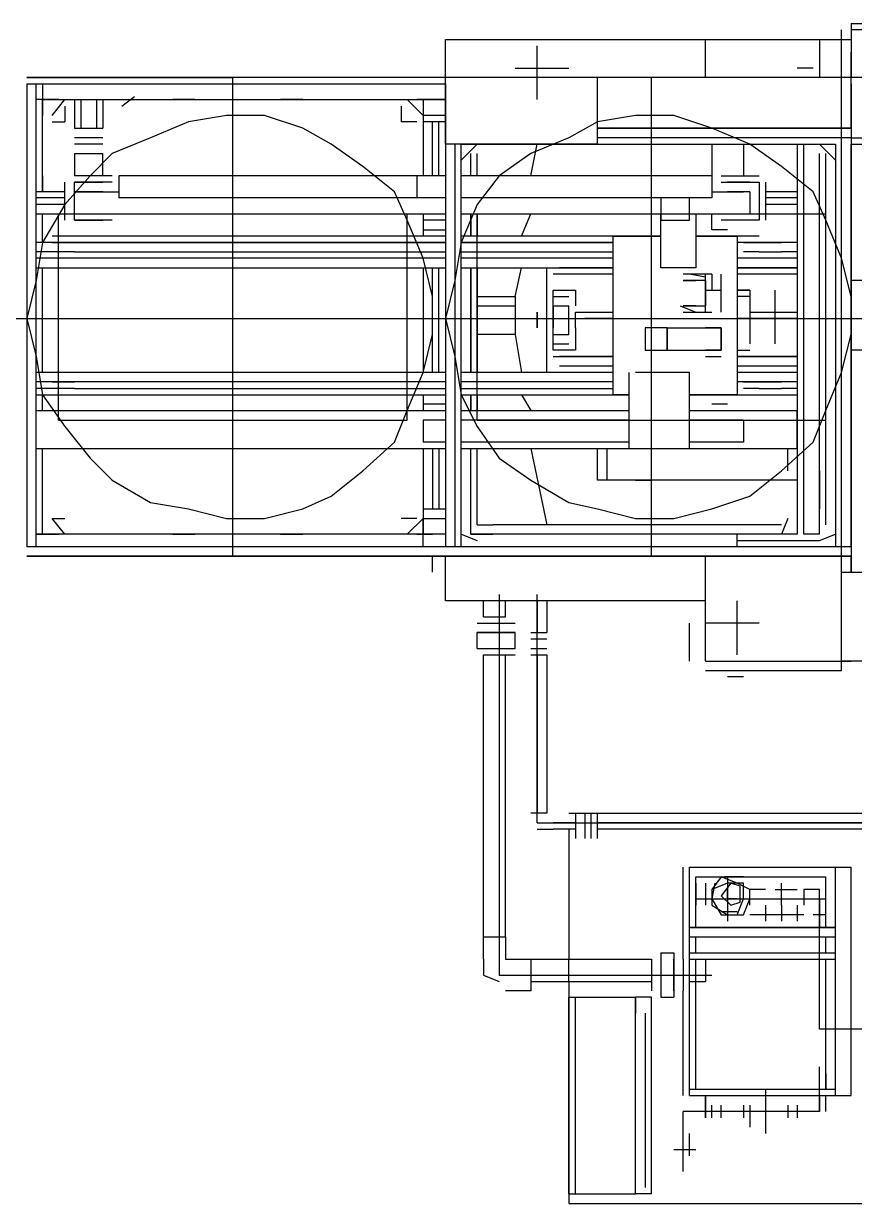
# Model space of a CAD drawing. Header units: millimetres. Extents: x 5 to 415, y 48 to 251.
# Drawn here: x 251.72 to 256.35, y 150.58 to 157.15 of the extents above; entities that cross this region are included whole.
import ezdxf

# ---------------------------------------------------------------- set-up
doc = ezdxf.new("R2010")
doc.units = ezdxf.units.MM
doc.layers.add('P', color=7, linetype='Continuous')

msp = doc.modelspace()

# ---------------------------------------------------------------- linework, layer by layer
at = {"layer": 'P'}
for points in [[(256.275, 153.547), (256.275, 157.11)], [(256.328, 157.145), (257.387, 157.145)], [(256.328, 157.145), (256.328, 156.845)], [(257.387, 157.11), (256.328, 157.11)], [(256.328, 157.11), (256.328, 156.845)], [(254.071, 157.057), (255.517, 157.057)], [(254.071, 156.845), (254.071, 157.057)], [(255.517, 157.057), (256.328, 157.057)], [(255.517, 156.845), (255.517, 157.057)], [(256.152, 157.057), (256.328, 157.057)], [(256.152, 157.057), (256.328, 157.057)], [(256.152, 157.057), (256.152, 156.845)], [(256.152, 157.057), (256.152, 156.845)], [(254.582, 156.722), (254.582, 157.021)], [(256.328, 156.845), (256.328, 156.986)], [(254.459, 156.898), (254.758, 156.898)], [(256.117, 156.898), (256.028, 156.898)], [(251.742, 156.845), (252.889, 156.845)], [(254.071, 156.845), (251.742, 156.845)], [(254.071, 156.845), (252.889, 156.845)], [(252.889, 154.182), (252.889, 156.845)], [(254.917, 156.845), (254.071, 156.845)], [(254.071, 156.475), (254.071, 156.845)], [(254.917, 156.475), (254.917, 156.845)], [(256.328, 156.845), (254.917, 156.845)], [(256.328, 156.845), (254.917, 156.845)], [(254.917, 156.563), (254.917, 156.845)], [(255.217, 154.182), (255.217, 156.845)], [(257.387, 156.845), (256.328, 156.845)], [(257.387, 156.845), (256.328, 156.845)], [(256.328, 156.563), (256.328, 156.845)], [(251.742, 156.81), (251.742, 154.234)], [(251.742, 156.81), (251.742, 154.234)], [(251.742, 156.81), (254.071, 156.81)], [(251.742, 156.81), (254.071, 156.81)], [(251.795, 154.234), (251.795, 156.81)], [(251.795, 156.81), (254.071, 156.81)], [(251.83, 156.81), (251.83, 156.722)], [(254.071, 156.81), (254.071, 154.234)], [(256.328, 156.722), (256.328, 156.81)], [(256.328, 156.81), (256.328, 156.51)], [(251.919, 156.722), (251.795, 156.722)], [(251.83, 156.722), (254.071, 156.722)], [(251.83, 156.21), (251.83, 156.722)], [(251.83, 156.722), (251.83, 156.633)], [(251.883, 156.633), (251.954, 156.722)], [(252.007, 156.722), (252.007, 156.563)], [(252.042, 156.722), (252.042, 156.563)], [(252.13, 156.722), (252.13, 156.563)], [(252.166, 156.722), (252.166, 156.563)], [(252.271, 156.686), (252.342, 156.739)], [(252.677, 156.722), (252.554, 156.722)], [(252.677, 156.722), (252.765, 156.722)], [(253.277, 156.722), (253.153, 156.722)], [(253.947, 156.633), (253.859, 156.722)], [(254, 156.722), (253.912, 156.722)], [(253.947, 156.722), (253.947, 156.298)], [(253.947, 156.722), (253.947, 156.633)], [(254.071, 156.722), (254, 156.722)], [(254.071, 156.722), (254.071, 156.633)], [(256.328, 156.598), (256.328, 156.722)], [(251.954, 156.686), (251.954, 156.598)], [(253.824, 156.686), (253.824, 156.598)], [(251.83, 156.298), (251.83, 156.598)], [(251.83, 156.298), (251.83, 156.598)], [(251.883, 156.598), (251.954, 156.598)], [(252.642, 156.598), (252.43, 156.51)], [(252.853, 156.633), (252.642, 156.598)], [(253.065, 156.633), (252.853, 156.633)], [(253.277, 156.563), (253.065, 156.633)], [(253.912, 156.598), (253.824, 156.598)], [(254.071, 156.633), (253.947, 156.633)], [(254.071, 156.598), (253.947, 156.598)], [(254, 156.298), (254, 156.598)], [(254, 156.298), (254, 156.598)], [(254.035, 156.298), (254.035, 156.598)], [(254.035, 156.298), (254.035, 156.598)], [(254.917, 156.598), (254.758, 156.51)], [(255.129, 156.633), (254.917, 156.598)], [(255.341, 156.633), (255.129, 156.633)], [(255.552, 156.563), (255.341, 156.633)], [(252.007, 156.563), (252.166, 156.563)], [(252.166, 156.51), (252.007, 156.51)], [(252.166, 156.51), (252.007, 156.51)], [(252.43, 156.51), (252.218, 156.422)], [(253.436, 156.475), (253.277, 156.563)], [(254.758, 156.51), (254.547, 156.422)], [(256.328, 156.563), (254.917, 156.563)], [(254.917, 156.563), (256.328, 156.563)], [(256.328, 156.51), (254.917, 156.51)], [(256.328, 156.51), (254.917, 156.51)], [(255.764, 156.475), (255.552, 156.563)], [(256.328, 156.563), (256.328, 156.475)], [(256.328, 156.563), (256.328, 156.475)], [(256.328, 156.51), (257.387, 156.51)], [(252.166, 156.475), (252.007, 156.475)], [(253.612, 156.351), (253.436, 156.475)], [(254.917, 156.475), (254.071, 156.475)], [(254.123, 156.475), (254.123, 154.234)], [(254.123, 156.475), (254.123, 154.234)], [(254.159, 154.234), (254.159, 156.475)], [(254.247, 156.475), (254.159, 156.386)], [(254.159, 156.475), (256.24, 156.475)], [(254.547, 156.298), (254.582, 156.475)], [(254.882, 156.475), (256.117, 156.475)], [(255.552, 156.475), (255.552, 156.298)], [(255.729, 156.475), (255.729, 156.298)], [(255.94, 156.351), (255.764, 156.475)], [(256.028, 156.475), (256.028, 154.305)], [(256.064, 154.305), (256.064, 156.475)], [(256.064, 154.305), (256.064, 156.475)], [(256.064, 154.305), (256.064, 156.475)], [(256.152, 156.475), (256.24, 156.386)], [(256.24, 156.475), (256.24, 154.234)], [(256.275, 154.234), (256.275, 156.475)], [(256.275, 154.234), (256.275, 156.475)], [(256.328, 154.234), (256.328, 156.475)], [(256.328, 156.475), (257.387, 156.475)], [(256.328, 156.475), (256.328, 155.716)], [(252.007, 156.422), (252.166, 156.422)], [(252.007, 156.422), (252.007, 156.298)], [(252.218, 156.422), (252.095, 156.298)], [(252.166, 156.298), (252.166, 156.422)], [(254.159, 156.298), (254.159, 156.386)], [(254.212, 156.298), (254.212, 156.422)], [(254.212, 156.298), (254.212, 156.422)], [(254.247, 156.298), (254.247, 156.422)], [(254.547, 156.422), (254.37, 156.298)], [(256.152, 154.305), (256.152, 156.422)], [(256.187, 156.175), (256.187, 156.422)], [(256.187, 155.504), (256.187, 156.422)], [(256.187, 156.21), (256.187, 156.386)], [(256.187, 155.504), (256.187, 156.386)], [(253.788, 156.21), (253.612, 156.351)], [(256.117, 156.21), (255.94, 156.351)], [(251.83, 156.298), (251.83, 156.21)], [(252.095, 156.298), (251.954, 156.139)], [(251.954, 156.051), (251.954, 156.263)], [(252.218, 156.298), (252.007, 156.298)], [(252.007, 156.263), (252.095, 156.263)], [(252.007, 156.051), (252.007, 156.263)], [(252.218, 156.263), (252.007, 156.263)], [(252.13, 156.263), (252.042, 156.263)], [(252.095, 156.263), (252.166, 156.263)], [(253.912, 156.298), (252.254, 156.298)], [(252.254, 156.298), (252.254, 156.175)], [(253.912, 156.298), (253.912, 156.175)], [(254.071, 156.298), (253.912, 156.298)], [(253.912, 156.298), (253.912, 156.175)], [(255.552, 156.298), (254.159, 156.298)], [(254.37, 156.298), (254.247, 156.139)], [(255.552, 156.298), (255.552, 156.175)], [(255.605, 156.298), (255.817, 156.298)], [(255.605, 156.263), (255.817, 156.263)], [(255.764, 156.263), (255.64, 156.263)], [(255.817, 156.263), (255.817, 156.051)], [(255.852, 156.263), (255.852, 156.051)], [(256.152, 156.175), (256.152, 156.298)], [(251.954, 156.21), (251.795, 156.21)], [(251.954, 156.21), (251.795, 156.21)], [(252.007, 156.087), (252.007, 156.21)], [(252.166, 156.21), (252.007, 156.21)], [(252.166, 156.21), (252.007, 156.21)], [(252.007, 156.21), (252.095, 156.21)], [(252.042, 156.21), (252.166, 156.21)], [(252.095, 156.21), (252.254, 156.21)], [(253.859, 156.051), (253.788, 156.21)], [(255.552, 156.21), (255.729, 156.21)], [(255.764, 156.21), (255.64, 156.21)], [(255.764, 156.21), (255.764, 156.087)], [(256.028, 156.21), (255.852, 156.21)], [(256.028, 156.21), (255.852, 156.21)], [(256.187, 156.051), (256.117, 156.21)], [(251.954, 156.175), (251.795, 156.175)], [(251.954, 156.139), (251.795, 156.139)], [(251.954, 156.139), (251.795, 156.139)], [(251.954, 156.139), (251.83, 155.928)], [(253.912, 156.175), (252.254, 156.175)], [(254.071, 156.175), (253.912, 156.175)], [(255.552, 156.175), (254.159, 156.175)], [(254.247, 156.139), (254.159, 155.928)], [(255.27, 156.175), (255.27, 156.051)], [(255.429, 156.051), (255.429, 156.175)], [(256.028, 156.175), (255.852, 156.175)], [(256.028, 156.139), (255.852, 156.139)], [(256.028, 156.139), (255.852, 156.139)], [(256.152, 155.998), (256.152, 156.175)], [(256.187, 155.998), (256.187, 156.139)], [(251.795, 156.087), (251.954, 156.087)], [(251.83, 155.928), (251.83, 156.087)], [(251.919, 156.087), (253.859, 156.087)], [(251.919, 154.94), (251.919, 156.087)], [(252.007, 156.087), (252.095, 156.087)], [(252.007, 156.051), (252.166, 156.051)], [(252.007, 156.051), (252.166, 156.051)], [(252.218, 156.051), (252.007, 156.051)], [(252.218, 156.051), (252.007, 156.051)], [(252.042, 156.051), (252.166, 156.051)], [(252.095, 156.087), (254.071, 156.087)], [(253.859, 154.94), (253.859, 156.087)], [(253.947, 155.84), (253.859, 156.051)], [(253.947, 156.087), (253.947, 155.963)], [(254.071, 156.051), (253.947, 156.051)], [(254.159, 156.087), (255.27, 156.087)], [(254.159, 155.963), (254.159, 156.087)], [(254.159, 155.963), (254.159, 156.087)], [(254.212, 155.963), (254.212, 156.087)], [(254.212, 156.087), (254.212, 155.963)], [(254.212, 155.963), (254.212, 156.087)], [(254.247, 156.087), (254.247, 155.963)], [(254.247, 154.94), (254.247, 156.087)], [(254.247, 156.087), (256.187, 156.087)], [(254.494, 155.963), (254.547, 156.087)], [(255.27, 155.787), (255.27, 156.087)], [(255.27, 156.051), (255.429, 156.051)], [(255.429, 156.087), (255.729, 156.087)], [(255.464, 156.087), (255.464, 155.787)], [(255.552, 155.998), (255.552, 156.087)], [(255.817, 156.051), (255.605, 156.051)], [(255.817, 156.051), (255.605, 156.051)], [(255.764, 156.051), (255.64, 156.051)], [(255.764, 156.051), (255.64, 156.051)], [(255.852, 156.087), (256.028, 156.087)], [(256.187, 154.94), (256.187, 156.087)], [(256.275, 155.84), (256.187, 156.051)], [(253.947, 155.998), (254.071, 155.998)], [(255.64, 155.998), (255.552, 155.998)], [(256.152, 155.028), (256.152, 155.998)], [(256.187, 155.54), (256.187, 155.998)], [(251.883, 155.928), (251.795, 155.928)], [(251.883, 155.928), (251.795, 155.928)], [(251.83, 155.928), (251.795, 155.716)], [(253.859, 155.963), (251.883, 155.963)], [(253.859, 155.963), (251.883, 155.963)], [(251.883, 155.928), (252.007, 155.928)], [(253.859, 155.928), (251.883, 155.928)], [(252.007, 155.928), (254.071, 155.928)], [(254.071, 155.963), (253.859, 155.963)], [(254.071, 155.963), (253.859, 155.963)], [(254.071, 155.928), (253.859, 155.928)], [(254.159, 155.928), (254.123, 155.716)], [(255.005, 155.963), (254.159, 155.963)], [(255.27, 155.963), (254.159, 155.963)], [(255.005, 155.928), (254.159, 155.928)], [(254.159, 155.928), (255.005, 155.928)], [(255.005, 155.963), (255.27, 155.963)], [(255.005, 155.081), (255.005, 155.963)], [(255.464, 155.963), (255.693, 155.963)], [(255.817, 155.963), (255.464, 155.963)], [(255.693, 155.963), (255.693, 155.081)], [(255.817, 155.963), (255.693, 155.963)], [(255.817, 155.928), (255.693, 155.928)], [(255.729, 155.928), (255.817, 155.928)], [(256.028, 155.928), (255.817, 155.928)], [(255.817, 155.928), (255.94, 155.928)], [(256.028, 155.928), (255.94, 155.928)], [(251.883, 155.875), (251.795, 155.875)], [(252.007, 155.875), (251.883, 155.875)], [(252.007, 155.875), (254.071, 155.875)], [(254.159, 155.875), (255.005, 155.875)], [(255.817, 155.875), (255.729, 155.875)], [(255.817, 155.875), (255.94, 155.875)], [(256.028, 155.875), (255.94, 155.875)], [(254.071, 155.84), (251.795, 155.84)], [(254.071, 155.84), (251.795, 155.84)], [(251.795, 155.787), (251.883, 155.787)], [(251.83, 155.205), (251.83, 155.787)], [(251.883, 155.787), (253.859, 155.787)], [(251.883, 155.787), (253.859, 155.787)], [(253.859, 155.787), (254.071, 155.787)], [(253.859, 155.787), (254.071, 155.787)], [(254, 155.628), (253.947, 155.84)], [(253.947, 155.787), (253.947, 155.205)], [(254, 155.205), (254, 155.787)], [(254, 155.205), (254, 155.787)], [(254.035, 155.205), (254.035, 155.787)], [(254.035, 155.205), (254.035, 155.787)], [(255.005, 155.84), (254.159, 155.84)], [(255.005, 155.84), (254.159, 155.84)], [(254.159, 155.787), (255.005, 155.787)], [(254.159, 155.787), (255.005, 155.787)], [(254.159, 155.205), (254.159, 155.787)], [(254.159, 155.205), (254.159, 155.787)], [(254.212, 155.205), (254.212, 155.787)], [(254.212, 155.787), (254.212, 155.205)], [(254.212, 155.205), (254.212, 155.787)], [(254.247, 155.787), (254.247, 155.205)], [(254.459, 155.628), (254.494, 155.787)], [(254.635, 155.575), (254.635, 155.787)], [(255.005, 155.787), (254.706, 155.787)], [(255.464, 155.787), (255.27, 155.787)], [(256.028, 155.84), (255.693, 155.84)], [(256.028, 155.84), (255.693, 155.84)], [(255.693, 155.787), (255.817, 155.787)], [(255.693, 155.787), (255.817, 155.787)], [(255.817, 155.787), (255.693, 155.787)], [(255.817, 155.787), (256.028, 155.787)], [(256.028, 155.787), (255.817, 155.787)], [(256.328, 155.628), (256.275, 155.84)], [(251.83, 155.293), (251.83, 155.751)], [(251.83, 155.293), (251.83, 155.751)], [(255.005, 155.751), (254.67, 155.751)], [(255.005, 155.751), (254.706, 155.751)], [(255.552, 155.751), (255.393, 155.751)], [(255.552, 155.751), (255.393, 155.751)], [(255.552, 155.751), (255.393, 155.751)], [(255.517, 155.734), (255.429, 155.751)], [(255.517, 155.54), (255.517, 155.751)], [(255.552, 155.751), (255.552, 155.663)], [(255.605, 155.54), (255.605, 155.751)], [(256.028, 155.751), (255.693, 155.751)], [(256.028, 155.751), (255.693, 155.751)], [(251.795, 155.716), (251.742, 155.504)], [(254.123, 155.716), (254.071, 155.504)], [(254.67, 155.663), (254.758, 155.663)], [(254.67, 155.663), (254.794, 155.663)], [(254.67, 155.575), (254.67, 155.663)], [(254.794, 155.663), (254.794, 155.575)], [(255.393, 155.716), (255.464, 155.716)], [(255.393, 155.716), (255.464, 155.716)], [(255.517, 155.716), (255.393, 155.716)], [(255.517, 155.575), (255.517, 155.716)], [(255.517, 155.575), (255.517, 155.716)], [(255.517, 155.716), (255.517, 155.575)], [(255.517, 155.716), (255.517, 155.575)], [(255.517, 155.575), (255.517, 155.716)], [(255.517, 155.663), (255.605, 155.663)], [(255.693, 155.663), (255.764, 155.663)], [(255.764, 155.663), (255.693, 155.663)], [(255.764, 155.663), (255.764, 155.363)], [(255.905, 155.363), (255.905, 155.663)], [(257.387, 155.716), (256.328, 155.716)], [(256.328, 155.716), (256.328, 155.328)], [(257.387, 155.716), (256.328, 155.716)], [(254, 155.416), (254, 155.628)], [(254.247, 155.628), (254.459, 155.628)], [(254.459, 155.628), (254.459, 155.416)], [(254.67, 155.628), (254.758, 155.628)], [(255.764, 155.628), (255.693, 155.628)], [(256.328, 155.416), (256.328, 155.628)], [(254.247, 155.575), (254.459, 155.575)], [(254.247, 155.416), (254.247, 155.575)], [(254.459, 155.575), (254.459, 155.416)], [(254.582, 155.452), (254.582, 155.54)], [(254.582, 155.54), (254.582, 155.452)], [(254.635, 155.452), (254.635, 155.575)], [(254.67, 155.575), (254.67, 155.452)], [(254.67, 155.575), (254.758, 155.575)], [(254.67, 155.416), (254.67, 155.575)], [(254.758, 155.416), (254.758, 155.575)], [(254.794, 155.54), (254.882, 155.54)], [(254.794, 155.452), (254.794, 155.54)], [(254.882, 155.54), (255.005, 155.54)], [(255.376, 155.575), (255.464, 155.54)], [(255.464, 155.575), (255.393, 155.575)], [(255.464, 155.575), (255.393, 155.575)], [(255.393, 155.575), (255.517, 155.575)], [(255.393, 155.54), (255.552, 155.54)], [(255.764, 155.54), (256.028, 155.54)], [(256.328, 155.575), (256.328, 155.452)], [(192.687, 155.504), (277.072, 155.504)], [(251.583, 155.504), (262.079, 155.504)], [(251.742, 155.504), (251.795, 155.293)], [(254.071, 155.504), (254.123, 155.293)], [(255.005, 155.504), (254.847, 155.504)], [(255.517, 155.504), (255.605, 155.504)], [(255.764, 155.504), (255.693, 155.504)], [(255.764, 155.504), (255.693, 155.504)], [(256.028, 155.504), (255.764, 155.504)], [(256.187, 155.028), (256.187, 155.504)], [(256.187, 154.358), (256.187, 155.504)], [(256.187, 154.358), (256.187, 155.504)], [(253.947, 155.205), (254, 155.416)], [(254.459, 155.416), (254.247, 155.416)], [(254.459, 155.416), (254.247, 155.416)], [(254.459, 155.416), (254.494, 155.205)], [(254.635, 155.205), (254.635, 155.452)], [(254.67, 155.328), (254.67, 155.452)], [(254.67, 155.416), (254.758, 155.416)], [(254.67, 155.416), (254.758, 155.416)], [(254.794, 155.452), (254.794, 155.328)], [(255.182, 155.452), (255.182, 155.328)], [(255.305, 155.452), (255.182, 155.452)], [(255.305, 155.452), (255.605, 155.452)], [(255.305, 155.452), (255.305, 155.328)], [(255.305, 155.328), (255.305, 155.452)], [(255.305, 155.328), (255.305, 155.452)], [(255.605, 155.452), (255.517, 155.452)], [(255.605, 155.452), (255.517, 155.452)], [(255.517, 155.452), (255.605, 155.452)], [(255.605, 155.328), (255.605, 155.452)], [(255.605, 155.452), (255.605, 155.328)], [(255.605, 155.452), (255.605, 155.328)], [(255.605, 155.452), (255.605, 155.328)], [(256.275, 155.205), (256.328, 155.416)], [(254.67, 155.363), (254.758, 155.363)], [(254.794, 155.328), (254.67, 155.328)], [(255.182, 155.328), (255.305, 155.328)], [(255.305, 155.328), (255.605, 155.328)], [(255.605, 155.328), (255.517, 155.328)], [(255.605, 155.328), (255.517, 155.328)], [(255.605, 155.328), (255.517, 155.328)], [(255.693, 155.328), (255.764, 155.328)], [(257.387, 155.328), (256.328, 155.328)], [(257.387, 155.328), (256.328, 155.328)], [(256.328, 155.328), (256.328, 154.093)], [(251.795, 155.293), (251.83, 155.081)], [(254.123, 155.293), (254.159, 155.081)], [(254.67, 155.293), (255.005, 155.293)], [(255.005, 155.293), (254.706, 155.293)], [(255.517, 155.293), (255.605, 155.293)], [(256.028, 155.293), (255.693, 155.293)], [(255.693, 155.293), (256.028, 155.293)], [(254.071, 155.205), (251.795, 155.205)], [(251.883, 155.205), (251.795, 155.205)], [(253.859, 155.205), (251.883, 155.205)], [(253.859, 155.205), (251.883, 155.205)], [(254.071, 155.205), (253.859, 155.205)], [(254.071, 155.205), (253.859, 155.205)], [(253.859, 154.993), (253.947, 155.205)], [(255.005, 155.205), (254.159, 155.205)], [(255.005, 155.205), (254.159, 155.205)], [(255.005, 155.205), (254.159, 155.205)], [(255.005, 155.24), (254.706, 155.24)], [(255.094, 154.781), (255.094, 155.205)], [(255.429, 155.205), (255.129, 155.205)], [(255.429, 154.781), (255.429, 155.205)], [(255.817, 155.24), (255.693, 155.24)], [(256.028, 155.205), (255.693, 155.205)], [(255.817, 155.205), (255.693, 155.205)], [(255.817, 155.205), (255.693, 155.205)], [(256.028, 155.24), (255.817, 155.24)], [(256.028, 155.205), (255.817, 155.205)], [(256.152, 155.116), (256.152, 155.205)], [(256.187, 154.993), (256.275, 155.205)], [(254.071, 155.152), (251.795, 155.152)], [(251.883, 155.152), (251.795, 155.152)], [(251.883, 155.152), (252.007, 155.152)], [(255.005, 155.152), (254.159, 155.152)], [(256.028, 155.152), (255.693, 155.152)], [(255.729, 155.152), (255.817, 155.152)], [(255.817, 155.152), (255.94, 155.152)], [(251.883, 155.116), (251.795, 155.116)], [(251.795, 155.081), (251.883, 155.081)], [(251.83, 154.993), (251.83, 155.081)], [(251.83, 155.081), (251.954, 154.905)], [(252.007, 155.116), (251.883, 155.116)], [(251.883, 155.081), (253.859, 155.081)], [(251.883, 155.081), (253.859, 155.081)], [(251.883, 155.081), (254.071, 155.081)], [(252.007, 155.116), (254.071, 155.116)], [(252.007, 155.116), (254.071, 155.116)], [(253.859, 155.081), (254.071, 155.081)], [(253.859, 155.081), (254.071, 155.081)], [(253.947, 155.081), (253.947, 154.993)], [(254.159, 155.116), (255.005, 155.116)], [(254.159, 155.116), (255.005, 155.116)], [(254.159, 155.081), (255.094, 155.081)], [(254.159, 155.081), (255.005, 155.081)], [(254.159, 155.081), (255.005, 155.081)], [(254.159, 154.993), (254.159, 155.081)], [(254.159, 154.993), (254.159, 155.081)], [(254.159, 155.081), (254.247, 154.905)], [(254.212, 154.993), (254.212, 155.081)], [(254.212, 155.081), (254.212, 154.993)], [(254.212, 154.993), (254.212, 155.081)], [(254.247, 155.081), (254.247, 154.993)], [(254.494, 155.081), (254.547, 154.993)], [(255.094, 155.081), (255.005, 155.081)], [(255.693, 155.081), (255.429, 155.081)], [(255.429, 155.081), (255.817, 155.081)], [(255.693, 155.081), (255.817, 155.081)], [(255.693, 155.081), (255.817, 155.081)], [(255.817, 155.116), (255.729, 155.116)], [(255.817, 155.116), (255.94, 155.116)], [(255.817, 155.081), (256.028, 155.081)], [(256.028, 155.116), (255.94, 155.116)], [(256.028, 155.116), (255.94, 155.116)], [(254.071, 155.028), (253.947, 155.028)], [(255.64, 155.028), (255.552, 155.028)], [(251.795, 154.993), (254.071, 154.993)], [(251.795, 154.993), (254.071, 154.993)], [(251.919, 154.94), (253.859, 154.94)], [(253.788, 154.817), (253.859, 154.993)], [(253.947, 154.94), (253.947, 154.817)], [(254.071, 154.94), (253.947, 154.94)], [(254.159, 154.993), (255.094, 154.993)], [(254.159, 154.993), (255.094, 154.993)], [(255.094, 154.94), (254.159, 154.94)], [(254.247, 154.94), (256.187, 154.94)], [(255.429, 154.993), (256.028, 154.993)], [(255.429, 154.993), (256.028, 154.993)], [(255.605, 154.94), (255.429, 154.94)], [(255.429, 154.817), (255.429, 154.94)], [(255.605, 154.94), (255.429, 154.94)], [(255.729, 154.94), (255.605, 154.94)], [(255.729, 154.94), (255.729, 154.817)], [(256.028, 154.781), (256.028, 154.993)], [(256.117, 154.817), (256.187, 154.993)], [(256.152, 154.869), (256.152, 154.993)], [(256.187, 154.869), (256.187, 154.993)], [(251.954, 154.905), (252.095, 154.728)], [(254.247, 154.905), (254.37, 154.728)], [(256.152, 154.728), (256.152, 154.869)], [(256.187, 154.393), (256.187, 154.869)], [(253.612, 154.658), (253.788, 154.817)], [(254.071, 154.817), (253.947, 154.817)], [(255.094, 154.817), (254.159, 154.817)], [(255.605, 154.817), (255.429, 154.817)], [(255.605, 154.817), (255.429, 154.817)], [(255.729, 154.817), (255.605, 154.817)], [(255.94, 154.658), (256.117, 154.817)], [(256.187, 154.658), (256.187, 154.817)], [(251.795, 154.781), (254.071, 154.781)], [(251.795, 154.781), (254.071, 154.781)], [(251.83, 154.446), (251.83, 154.781)], [(251.83, 154.446), (251.83, 154.781)], [(251.83, 154.305), (251.83, 154.781)], [(253.947, 154.781), (253.947, 154.305)], [(254, 154.781), (254, 154.446)], [(254, 154.781), (254, 154.446)], [(254.035, 154.781), (254.035, 154.446)], [(254.159, 154.781), (256.028, 154.781)], [(254.159, 154.781), (256.028, 154.781)], [(254.159, 154.305), (254.159, 154.781)], [(254.159, 154.358), (254.159, 154.781)], [(254.212, 154.305), (254.212, 154.781)], [(254.212, 154.305), (254.212, 154.781)], [(254.247, 154.358), (254.247, 154.781)], [(254.547, 154.781), (254.635, 154.358)], [(254.917, 154.605), (254.917, 154.781)], [(254.97, 154.605), (254.97, 154.781)], [(255.129, 154.781), (255.429, 154.781)], [(255.976, 154.658), (255.976, 154.781)], [(252.095, 154.728), (252.218, 154.605)], [(254.37, 154.728), (254.547, 154.605)], [(252.218, 154.605), (252.43, 154.481)], [(253.436, 154.517), (253.612, 154.658)], [(254.547, 154.605), (254.758, 154.481)], [(256.028, 154.605), (254.917, 154.605)], [(256.028, 154.605), (254.917, 154.605)], [(255.129, 154.605), (255.217, 154.605)], [(255.129, 154.605), (255.217, 154.605)], [(255.764, 154.517), (255.94, 154.658)], [(256.152, 154.658), (256.152, 154.446)], [(252.43, 154.481), (252.642, 154.446)], [(253.277, 154.446), (253.436, 154.517)], [(254.758, 154.481), (254.917, 154.446)], [(255.552, 154.446), (255.764, 154.517)], [(252.642, 154.446), (252.853, 154.393)], [(253.065, 154.393), (253.277, 154.446)], [(253.947, 154.446), (254.071, 154.446)], [(254.917, 154.446), (255.129, 154.393)], [(255.341, 154.393), (255.552, 154.446)], [(256.152, 154.305), (256.152, 154.446)], [(251.83, 154.305), (251.83, 154.393)], [(251.883, 154.393), (251.954, 154.393)], [(251.954, 154.305), (251.883, 154.393)], [(252.853, 154.393), (253.065, 154.393)], [(253.912, 154.393), (253.824, 154.393)], [(253.947, 154.393), (253.859, 154.305)], [(253.947, 154.393), (254.071, 154.393)], [(253.947, 154.305), (253.947, 154.393)], [(254.247, 154.358), (254.335, 154.358)], [(255.94, 154.358), (254.335, 154.358)], [(255.129, 154.393), (255.341, 154.393)], [(255.976, 154.393), (255.94, 154.305)], [(253.947, 154.305), (251.795, 154.305)], [(251.795, 154.305), (251.919, 154.305)], [(252.554, 154.305), (252.677, 154.305)], [(252.765, 154.305), (252.677, 154.305)], [(253.153, 154.305), (253.277, 154.305)], [(253.912, 154.305), (254, 154.305)], [(253.947, 154.234), (253.947, 154.305)], [(254.071, 154.305), (253.947, 154.305)], [(254.159, 154.305), (254.247, 154.27)], [(254.212, 154.305), (254.335, 154.305)], [(254.282, 154.305), (254.212, 154.305)], [(255.693, 154.305), (254.212, 154.305)], [(255.693, 154.234), (255.693, 154.305)], [(256.028, 154.305), (255.693, 154.305)], [(256.152, 154.305), (256.064, 154.305)], [(256.152, 154.27), (256.24, 154.305)], [(254.071, 154.234), (251.742, 154.234)], [(254.071, 154.234), (251.795, 154.234)], [(256.328, 154.234), (254.071, 154.234)], [(256.24, 154.234), (254.159, 154.234)], [(255.693, 154.27), (256.117, 154.27)], [(255.693, 154.27), (256.152, 154.27)], [(251.742, 154.182), (252.889, 154.182)], [(254.071, 154.182), (251.742, 154.182)], [(251.742, 154.182), (254.071, 154.182)], [(254.071, 154.182), (252.889, 154.182)], [(254, 154.093), (254, 154.182)], [(256.275, 154.182), (254.071, 154.182)], [(256.328, 154.182), (254.071, 154.182)], [(254.071, 154.182), (256.328, 154.182)], [(254.071, 153.935), (254.071, 154.182)], [(254.547, 154.182), (254.123, 154.182)], [(254.97, 154.182), (254.547, 154.182)], [(255.393, 154.182), (254.97, 154.182)], [(255.517, 154.182), (255.429, 154.182)], [(255.517, 153.599), (255.517, 154.182)], [(256.328, 154.093), (256.328, 154.182)], [(256.328, 154.093), (256.328, 154.182)], [(256.328, 154.182), (256.328, 154.093)], [(256.275, 153.599), (256.275, 154.093)], [(256.275, 154.093), (257.722, 154.093)], [(254.37, 153.97), (254.37, 151.853)], [(254.582, 152.7), (254.582, 153.97)], [(255.517, 153.935), (254.071, 153.935)], [(254.282, 153.846), (254.282, 153.935)], [(254.406, 153.846), (254.406, 153.935)], [(254.582, 153.935), (254.582, 153.758)], [(254.635, 153.935), (254.635, 153.758)], [(255.693, 153.635), (255.693, 153.935)], [(254.282, 153.846), (254.406, 153.846)], [(254.247, 153.811), (254.459, 153.811)], [(254.247, 153.758), (254.459, 153.758)], [(254.247, 153.758), (254.459, 153.758)], [(254.459, 153.758), (254.247, 153.758)], [(254.247, 153.67), (254.247, 153.758)], [(254.459, 153.67), (254.459, 153.758)], [(254.547, 153.758), (254.635, 153.758)], [(255.429, 153.599), (255.429, 153.811)], [(255.817, 153.811), (255.517, 153.811)], [(254.547, 153.723), (254.635, 153.723)], [(254.547, 153.723), (254.635, 153.723)], [(254.247, 153.67), (254.459, 153.67)], [(254.247, 153.67), (254.459, 153.67)], [(254.282, 152.065), (254.282, 153.635)], [(254.282, 153.635), (254.459, 153.635)], [(254.406, 152.065), (254.406, 153.635)], [(254.547, 153.67), (254.635, 153.67)], [(254.547, 153.67), (254.635, 153.67)], [(254.547, 153.635), (254.635, 153.635)], [(254.582, 153.635), (254.582, 152.753)], [(254.635, 153.635), (254.635, 152.753)], [(255.517, 153.599), (256.275, 153.599)], [(255.517, 153.599), (256.328, 153.599)], [(257.722, 153.599), (256.275, 153.599)], [(255.517, 153.547), (256.275, 153.547)], [(255.64, 153.547), (255.729, 153.547)], [(255.729, 153.511), (255.64, 153.511)], [(254.635, 152.753), (254.547, 152.753)], [(254.582, 152.7), (260.05, 152.7)], [(254.794, 152.7), (254.67, 152.7)], [(254.758, 152.753), (260.385, 152.753)], [(254.758, 152.753), (257.545, 152.753)], [(254.794, 152.753), (254.794, 152.612)], [(254.847, 152.753), (254.847, 152.612)], [(254.882, 152.612), (254.882, 152.753)], [(254.882, 152.612), (254.882, 152.753)], [(254.882, 152.612), (254.882, 152.753)], [(254.917, 152.612), (254.917, 152.753)], [(257.581, 152.7), (254.917, 152.7)], [(254.582, 152.665), (254.67, 152.665)], [(254.794, 152.665), (254.67, 152.665)], [(254.758, 152.665), (254.758, 151.941)], [(254.758, 152.665), (254.758, 151.941)], [(257.581, 152.665), (254.917, 152.665)], [(255.393, 151.941), (255.393, 152.453)], [(255.429, 151.183), (255.429, 152.453)], [(255.429, 151.218), (255.429, 152.453)], [(255.429, 152.453), (256.24, 152.453)], [(255.429, 152.453), (256.24, 152.453)], [(256.24, 151.218), (256.24, 152.453)], [(256.24, 151.183), (256.24, 152.453)], [(256.24, 152.453), (256.328, 152.453)], [(256.24, 152.453), (256.328, 152.453)], [(256.328, 151.183), (256.328, 152.453)], [(255.464, 152.4), (256.187, 152.4)], [(255.464, 152.118), (255.464, 152.4)], [(255.605, 152.4), (255.552, 152.329)], [(255.693, 152.365), (255.605, 152.4)], [(255.729, 152.4), (255.623, 152.4)], [(255.64, 152.4), (255.64, 152.153)], [(256.187, 152.118), (256.187, 152.4)], [(255.464, 152.365), (255.464, 152.241)], [(255.464, 152.365), (255.464, 152.241)], [(255.517, 152.365), (255.517, 152.241)], [(255.57, 152.365), (255.552, 152.277)], [(255.64, 152.365), (255.552, 152.329)], [(255.552, 152.329), (255.552, 152.241)], [(255.658, 152.365), (255.605, 152.294)], [(255.729, 152.365), (255.64, 152.365)], [(255.64, 152.277), (255.64, 152.329)], [(255.64, 152.329), (255.64, 152.277)], [(255.711, 152.347), (255.658, 152.365)], [(255.764, 152.329), (255.693, 152.365)], [(255.711, 152.259), (255.711, 152.347)], [(255.729, 152.277), (255.729, 152.365)], [(255.764, 152.241), (255.764, 152.329)], [(255.852, 152.329), (255.764, 152.329)], [(255.764, 152.241), (255.764, 152.329)], [(255.905, 152.329), (256.028, 152.329)], [(255.94, 152.241), (255.94, 152.365)], [(256.152, 152.329), (256.064, 152.329)], [(256.064, 152.329), (256.064, 152.241)], [(256.064, 152.329), (256.064, 152.241)], [(256.064, 152.329), (256.064, 152.241)], [(256.064, 152.329), (256.064, 152.241)], [(256.152, 151.553), (256.152, 152.329)], [(255.464, 152.277), (256.187, 152.277)], [(255.552, 152.277), (255.605, 152.188)], [(255.552, 152.241), (255.64, 152.188)], [(255.605, 152.294), (255.658, 152.241)], [(255.693, 152.277), (255.64, 152.277)], [(255.64, 152.277), (255.693, 152.277)], [(255.658, 152.241), (255.711, 152.259)], [(255.693, 152.188), (255.729, 152.277)], [(255.729, 152.188), (255.764, 152.277)], [(255.764, 152.277), (255.852, 152.277)], [(255.852, 152.241), (255.852, 152.153)], [(255.905, 152.277), (256.028, 152.277)], [(255.94, 152.241), (255.94, 152.153)], [(256.028, 152.241), (256.028, 152.153)], [(256.064, 152.277), (256.152, 152.277)], [(256.152, 152.277), (256.152, 152.188)], [(256.187, 152.188), (256.187, 152.277)], [(255.605, 152.206), (255.693, 152.206)], [(255.605, 152.188), (255.693, 152.188)], [(255.64, 152.188), (255.729, 152.188)], [(256.064, 152.188), (255.764, 152.188)], [(256.187, 152.188), (256.117, 152.188)], [(256.187, 152.188), (256.117, 152.188)], [(256.187, 152.188), (256.117, 152.188)], [(256.187, 152.188), (256.117, 152.188)], [(256.152, 152.188), (256.152, 152.118)], [(256.187, 152.118), (256.187, 152.188)], [(255.429, 152.118), (256.24, 152.118)], [(256.24, 152.118), (255.429, 152.118)], [(256.187, 152.118), (256.117, 152.118)], [(254.282, 151.941), (254.282, 152.065)], [(254.282, 152.065), (254.406, 152.065)], [(254.406, 152.065), (254.406, 151.941)], [(255.429, 152.065), (256.24, 152.065)], [(255.464, 151.977), (255.464, 152.065)], [(256.187, 151.977), (256.187, 152.065)], [(255.27, 151.977), (255.341, 151.977)], [(255.27, 151.977), (255.27, 151.73)], [(255.27, 151.977), (255.27, 151.765)], [(255.341, 151.977), (255.341, 151.765)], [(255.341, 151.977), (255.341, 151.73)], [(255.429, 151.977), (256.24, 151.977)], [(254.282, 151.941), (254.282, 151.853)], [(254.406, 151.941), (254.547, 151.941)], [(254.547, 151.941), (254.547, 151.765)], [(254.547, 151.941), (255.217, 151.941)], [(254.758, 151.818), (254.758, 151.941)], [(254.758, 151.818), (254.758, 151.941)], [(255.217, 151.941), (255.217, 151.765)], [(255.341, 151.765), (255.341, 151.941)], [(255.393, 151.941), (255.393, 151.765)], [(255.393, 151.941), (255.393, 151.765)], [(255.429, 151.941), (255.517, 151.941)], [(255.429, 151.941), (256.24, 151.941)], [(255.464, 151.218), (255.464, 151.941)], [(255.517, 151.941), (255.517, 151.818)], [(256.187, 151.218), (256.187, 151.941)], [(254.282, 151.853), (254.37, 151.818)], [(254.37, 151.853), (255.552, 151.853)], [(254.547, 151.818), (255.217, 151.818)], [(254.758, 151.818), (254.758, 150.583)], [(254.758, 151.818), (254.758, 150.583)], [(255.429, 151.818), (255.517, 151.818)], [(254.547, 151.765), (254.406, 151.765)], [(254.758, 151.73), (255.129, 151.73)], [(254.758, 150.636), (254.758, 151.73)], [(254.794, 150.636), (254.794, 151.73)], [(255.129, 150.636), (255.129, 151.73)], [(255.129, 151.73), (255.129, 151.642)], [(255.217, 151.73), (255.129, 151.73)], [(255.217, 150.636), (255.217, 151.73)], [(255.27, 151.73), (255.341, 151.73)], [(255.393, 151.183), (255.393, 151.765)], [(255.182, 151.642), (255.182, 150.671)], [(256.963, 151.553), (256.152, 151.553)], [(256.152, 151.095), (256.152, 151.342)], [(256.152, 151.218), (256.152, 151.306)], [(256.187, 151.306), (256.187, 151.218)], [(255.429, 151.218), (256.24, 151.218)], [(255.464, 151.218), (256.187, 151.218)], [(255.852, 151.218), (255.852, 150.971)], [(255.429, 151.183), (256.24, 151.183)], [(255.517, 151.059), (255.517, 151.183)], [(255.517, 151.183), (255.517, 151.059)], [(255.517, 151.183), (255.517, 151.059)], [(255.552, 151.059), (255.552, 151.13)], [(255.552, 151.059), (255.552, 151.13)], [(255.605, 151.059), (255.605, 151.13)], [(255.605, 151.059), (255.605, 151.13)], [(255.729, 151.13), (255.729, 151.059)], [(255.764, 151.13), (255.764, 151.007)], [(255.976, 151.13), (255.976, 151.059)], [(255.976, 151.13), (255.976, 151.059)], [(256.028, 151.13), (256.028, 151.059)], [(256.028, 151.13), (256.028, 151.059)], [(256.152, 151.183), (256.152, 151.095)], [(256.187, 151.095), (256.187, 151.183)], [(256.24, 151.183), (256.328, 151.183)], [(256.152, 151.095), (255.393, 151.095)], [(255.393, 150.76), (255.393, 151.095)], [(255.905, 151.095), (255.764, 151.095)], [(255.393, 150.848), (255.393, 150.971)], [(255.429, 150.848), (255.429, 150.971)], [(255.341, 150.883), (255.464, 150.883)], [(254.758, 150.636), (255.129, 150.636)], [(255.217, 150.636), (255.129, 150.636)], [(254.758, 150.583), (260.385, 150.583)], [(254.758, 150.583), (257.545, 150.583)]]:
    msp.add_lwpolyline(points, dxfattribs=at)

doc.saveas('drawing.dxf')
